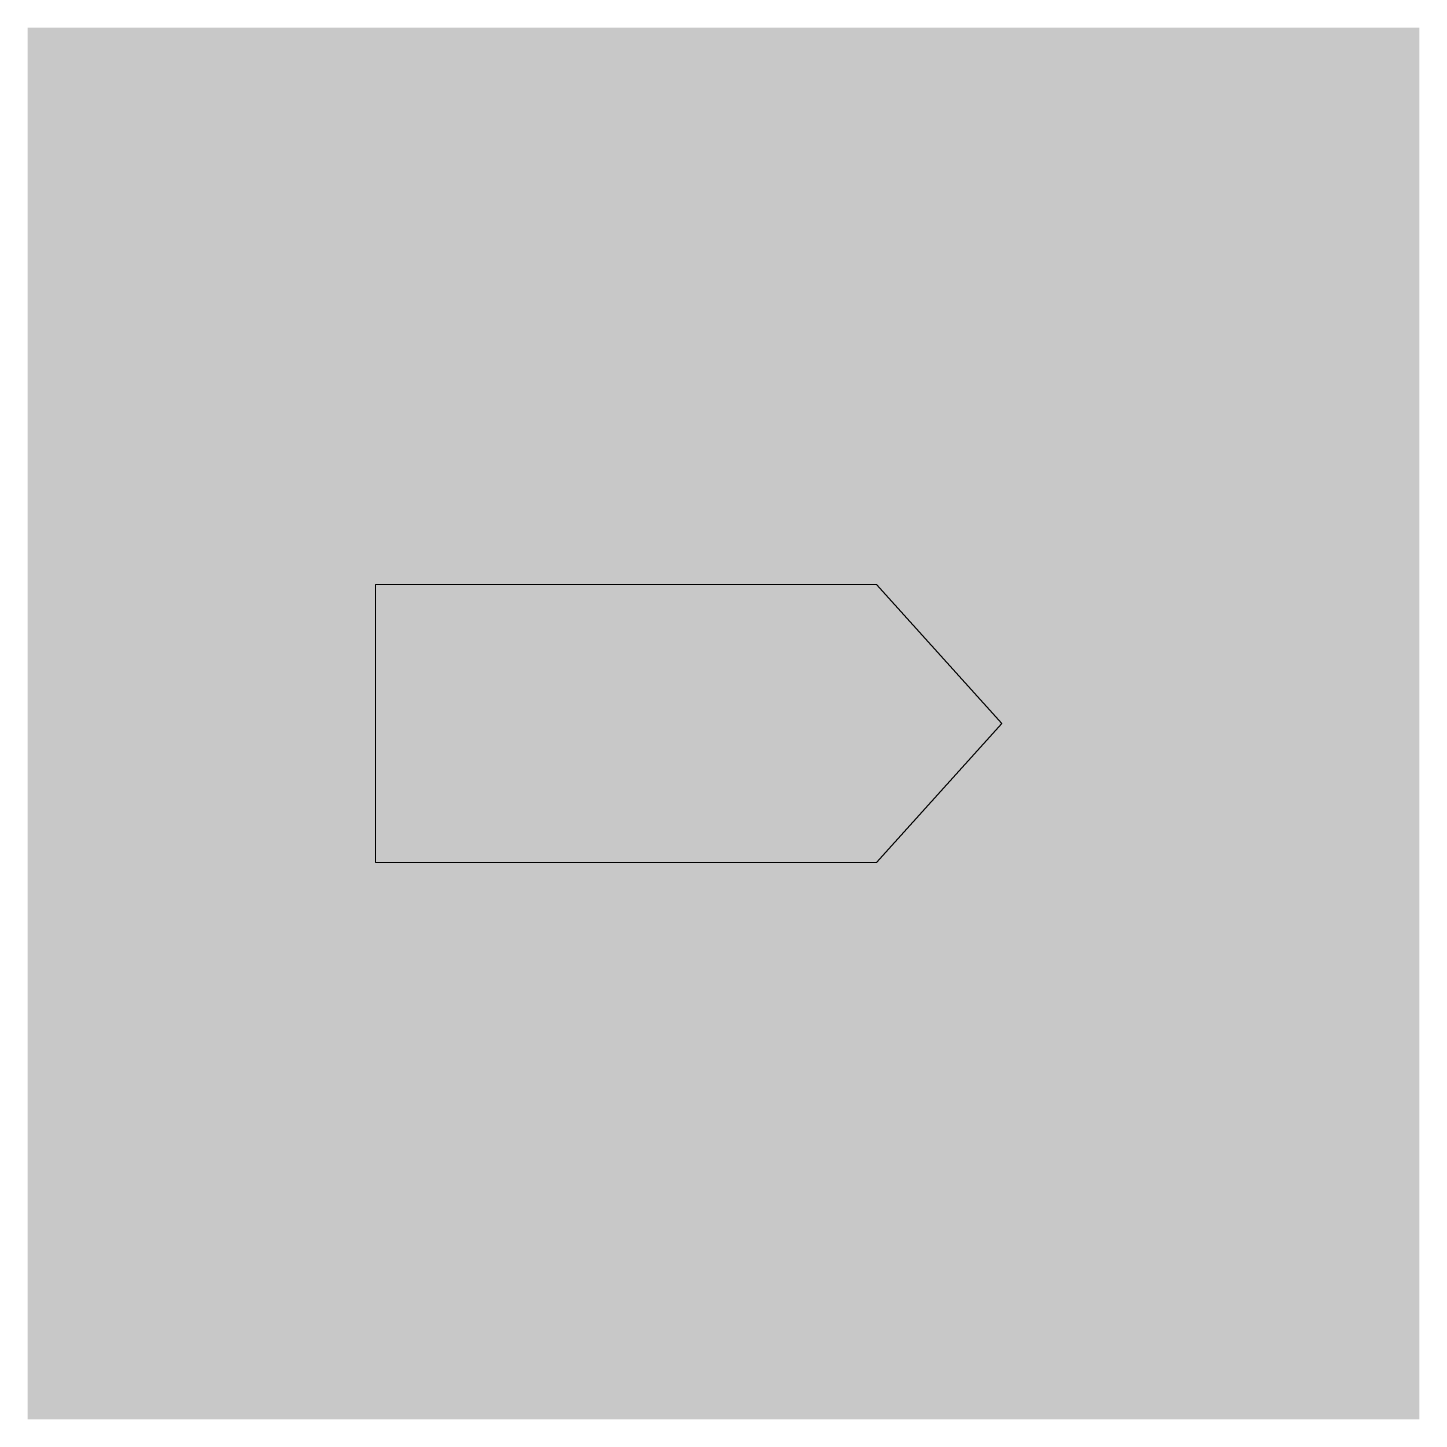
# Model space of a CAD drawing. Header units: millimetres. Extents: x -10 to -8, y 4 to 6.
import ezdxf

# ---------------------------------------------------------------- set-up
doc = ezdxf.new("R2010")
doc.units = ezdxf.units.MM
doc.layers.get('0').update_dxf_attribs({"lineweight": 15, "true_color": 0xffffff})

msp = doc.modelspace()

# ---------------------------------------------------------------- hatches: boundary and pattern name
msp.add_hatch(color=256).paths.add_polyline_path([(-8, 4), (-8, 6), (-10, 6), (-10, 4)])
at = {"true_color": 0x000000}
msp.add_hatch(color=7, dxfattribs=at).paths.add_polyline_path([(-8.6, 5), (-8.78, 4.8), (-9.5, 4.8), (-9.5, 5.2), (-8.78, 5.2)])

# ---------------------------------------------------------------- linework, layer by layer
for p, q in [((-9.5, 4.8), (-9.5, 5.2)), ((-9.5, 5.2), (-8.78, 5.2)), ((-8.78, 5.2), (-8.6, 5)), ((-8.6, 5), (-8.78, 4.8)), ((-8.78, 4.8), (-9.5, 4.8))]:
    msp.add_line(p, q)

doc.saveas('drawing.dxf')
